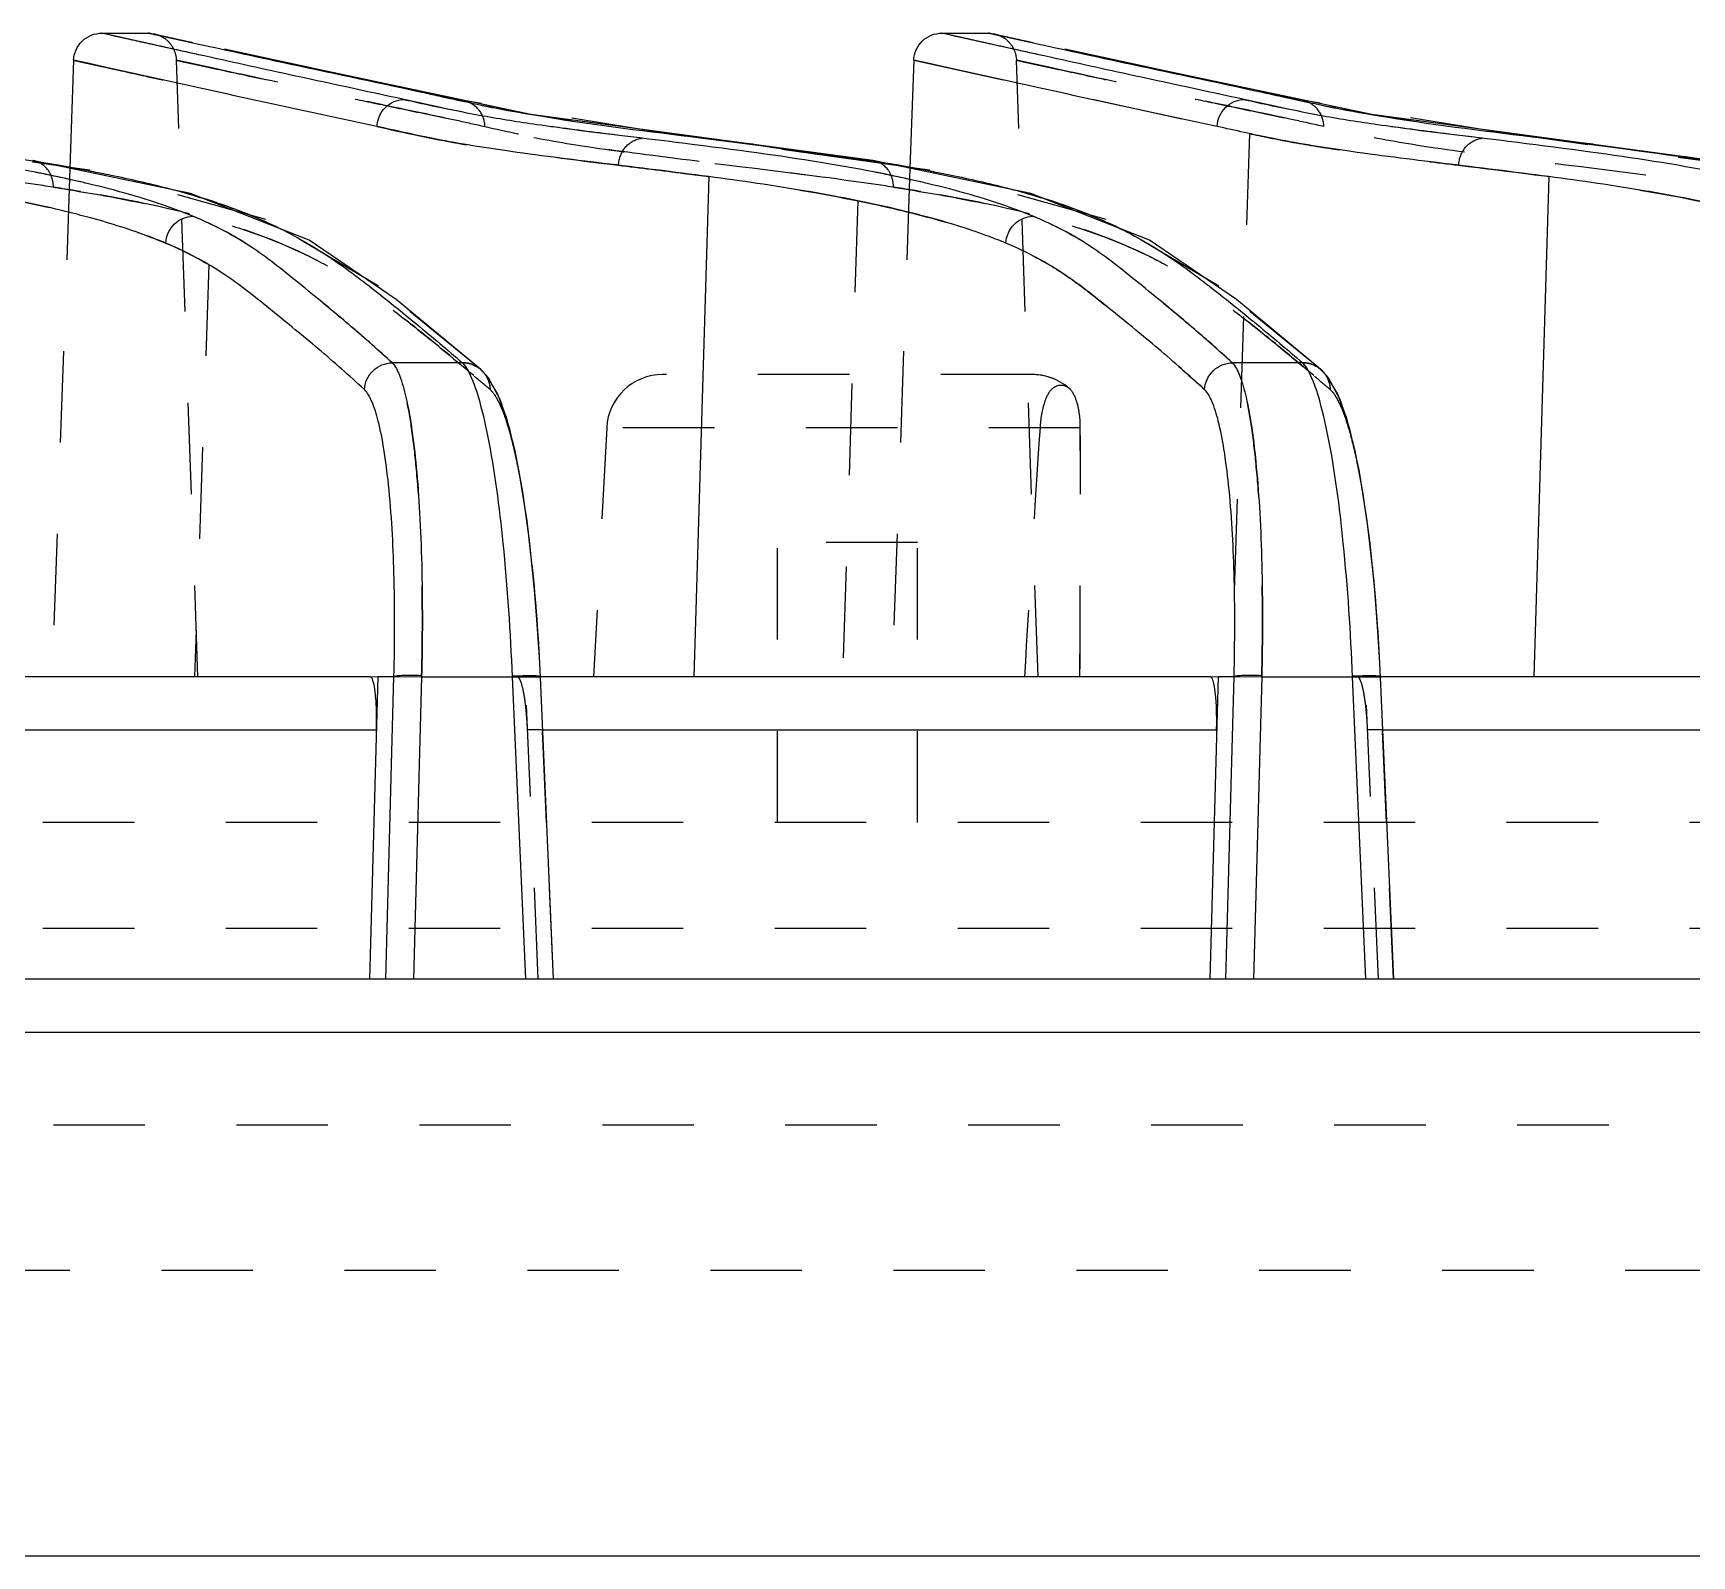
# Model space of a CAD drawing. Header units: millimetres. Extents: x 547 to 3706, y -10485 to 2068.
# Drawn here: x 1313.69 to 1343.3, y 1363.38 to 1390.58 of the extents above; entities that cross this region are included whole.
import ezdxf

# ---------------------------------------------------------------- set-up
doc = ezdxf.new("R2010")
doc.units = ezdxf.units.MM
doc.header["$LTSCALE"] = 16.335
doc.linetypes.add('HIDDEN', pattern=[0.2, 0.1, -0.1])
doc.layers.get('0').update_dxf_attribs({"linetype": 'CONTINUOUS'})
doc.layers.add('DEFAULT_2', color=8, linetype='HIDDEN')

msp = doc.modelspace()

# ---------------------------------------------------------------- linework, layer by layer
at = {"color": 7, "linetype": 'Continuous'}
for p, q in [((1314.91, 1390.583), (1315.744, 1390.583)), ((1315.156, 1390.528), (1314.91, 1390.583)), ((1315.686, 1390.41), (1315.156, 1390.528)), ((1315.969, 1390.535), (1316.537, 1390.411)), ((1329.91, 1390.583), (1330.744, 1390.583)), ((1330.156, 1390.528), (1329.91, 1390.583)), ((1330.686, 1390.41), (1330.156, 1390.528)), ((1330.97, 1390.534), (1331.541, 1390.41)), ((1315.785, 1390.388), (1315.686, 1390.41)), ((1316.673, 1390.191), (1315.785, 1390.388)), ((1330.785, 1390.388), (1330.686, 1390.41)), ((1331.673, 1390.191), (1330.785, 1390.388)), ((1314.41, 1390.1), (1314.343, 1388.169)), ((1314.661, 1390.045), (1314.41, 1390.1)), ((1314.97, 1389.977), (1314.661, 1390.045)), ((1316.729, 1389.588), (1314.97, 1389.977)), ((1329.41, 1390.1), (1329.343, 1388.169)), ((1329.661, 1390.045), (1329.41, 1390.1)), ((1329.97, 1389.977), (1329.661, 1390.045)), ((1331.729, 1389.588), (1329.97, 1389.977)), ((1322.572, 1389.133), (1319.986, 1389.677)), ((1337.587, 1389.131), (1334.986, 1389.677)), ((1321.378, 1389.378), (1321.371, 1389.38)), ((1336.355, 1389.384), (1336.348, 1389.385)), ((1328.677, 1388.307), (1322.572, 1389.133)), ((1343.703, 1388.303), (1337.587, 1389.131)), ((1314.343, 1388.184), (1313.673, 1388.278)), ((1316.499, 1387.72), (1313.677, 1388.308)), ((1328.677, 1388.308), (1328.589, 1388.311)), ((1329.343, 1388.184), (1328.672, 1388.278)), ((1328.677, 1388.308), (1328.677, 1388.308)), ((1331.499, 1387.72), (1328.677, 1388.308)), ((1325.75, 1388.02), (1325.481, 1379.084)), ((1340.75, 1388.02), (1340.481, 1379.084)), ((1318.617, 1386.883), (1316.499, 1387.72)), ((1333.617, 1386.883), (1331.499, 1387.72)), ((1320.17, 1385.823), (1318.617, 1386.883)), ((1335.17, 1385.823), (1333.617, 1386.883)), ((1321.678, 1384.577), (1320.17, 1385.823)), ((1336.678, 1384.577), (1335.17, 1385.823)), ((1321.351, 1384.695), (1320.097, 1384.695)), ((1321.67, 1384.584), (1321.678, 1384.577)), ((1336.351, 1384.695), (1335.097, 1384.695)), ((1336.67, 1384.584), (1336.678, 1384.577)), ((1322.744, 1379.088), (1322.728, 1379.434)), ((1337.744, 1379.088), (1337.728, 1379.434)), ((1319.702, 1379.084), (1307.744, 1379.084)), ((1319.844, 1379.094), (1319.695, 1373.684)), ((1319.844, 1379.094), (1320.129, 1379.094)), ((1319.984, 1373.684), (1320.129, 1379.094)), ((1320.623, 1379.083), (1320.478, 1373.684)), ((1320.623, 1379.083), (1322.245, 1379.083)), ((1322.481, 1373.684), (1322.245, 1379.083)), ((1334.702, 1379.084), (1322.744, 1379.084)), ((1322.745, 1379.077), (1322.745, 1379.077)), ((1322.98, 1373.684), (1322.745, 1379.077)), ((1334.844, 1379.094), (1334.695, 1373.684)), ((1334.844, 1379.094), (1335.129, 1379.094)), ((1334.984, 1373.684), (1335.129, 1379.094)), ((1335.623, 1379.083), (1335.478, 1373.684)), ((1335.623, 1379.083), (1337.245, 1379.083)), ((1337.481, 1373.684), (1337.245, 1379.083)), ((1349.702, 1379.084), (1337.745, 1379.084)), ((1337.745, 1379.077), (1337.745, 1379.077)), ((1337.98, 1373.684), (1337.745, 1379.077)), ((1307.786, 1378.136), (1319.817, 1378.136)), ((1322.786, 1378.136), (1334.817, 1378.136)), ((1337.786, 1378.136), (1349.817, 1378.136)), ((1418.425, 1373.684), (1242.425, 1373.684)), ((1242.45, 1372.736), (1418.4, 1372.736)), ((1135.228, 1363.384), (1617.379, 1363.384))]:
    msp.add_line(p, q, dxfattribs=at)
for points in [[(1322.143, 1383.702), (1321.984, 1384.135), (1321.788, 1384.463), (1321.669, 1384.584)], [(1337.143, 1383.702), (1336.984, 1384.135), (1336.788, 1384.463), (1336.669, 1384.584)], [(1322.728, 1379.434), (1322.653, 1380.52), (1322.552, 1381.518), (1322.43, 1382.392), (1322.292, 1383.124), (1322.143, 1383.702)], [(1337.728, 1379.434), (1337.653, 1380.52), (1337.552, 1381.518), (1337.43, 1382.392), (1337.292, 1383.124), (1337.143, 1383.702)]]:
    msp.add_lwpolyline(points, dxfattribs=at)
for centre, radius, start, end in [((1327.73, 1418.977), 30.287, 258.8835, 259.586), ((1327.869, 1419.743), 31.065, 259.5897, 260.7091), ((1342.934, 1420.093), 31.421, 259.6164, 260.7315), ((1308.679, 1356.161), 32.523, 79.3127, 81.1418), ((1322.908, 1351.308), 37.437, 81.1192, 81.2704), ((1323.679, 1356.16), 32.524, 79.3128, 81.1421)]:
    msp.add_arc(centre, radius, start, end, dxfattribs=at)
for points, knots in [([(1314.41, 1390.1), (1314.414, 1390.225), (1314.525, 1390.481), (1314.785, 1390.583), (1314.91, 1390.583)], [0, 0, 0, 0, 0.500126, 1, 1, 1, 1]), ([(1315.744, 1390.583), (1315.766, 1390.583), (1315.841, 1390.561), (1315.915, 1390.547), (1315.969, 1390.535)], [0, 0, 0, 0, 0.28563, 1, 1, 1, 1]), ([(1329.41, 1390.1), (1329.414, 1390.225), (1329.525, 1390.481), (1329.785, 1390.583), (1329.91, 1390.583)], [0, 0, 0, 0, 0.500127, 1, 1, 1, 1]), ([(1330.744, 1390.583), (1330.766, 1390.583), (1330.841, 1390.561), (1330.917, 1390.546), (1330.97, 1390.534)], [0, 0, 0, 0, 0.286029, 1, 1, 1, 1]), ([(1316.537, 1390.411), (1317.069, 1390.296), (1318.419, 1389.998), (1319.773, 1389.718), (1320.591, 1389.537)], [0, 0, 0, 0, 0.39435, 1, 1, 1, 1]), ([(1320.309, 1389.398), (1319.621, 1389.548), (1318.408, 1389.807), (1317.197, 1390.075), (1316.673, 1390.191)], [0, 0, 0, 0, 0.567555, 1, 1, 1, 1]), ([(1331.541, 1390.41), (1332.075, 1390.295), (1333.429, 1389.995), (1334.787, 1389.714), (1335.607, 1389.533)], [0, 0, 0, 0, 0.394217, 1, 1, 1, 1]), ([(1335.309, 1389.398), (1334.621, 1389.548), (1333.408, 1389.807), (1332.197, 1390.075), (1331.673, 1390.191)], [0, 0, 0, 0, 0.567555, 1, 1, 1, 1]), ([(1319.826, 1388.917), (1319.53, 1388.981), (1318.497, 1389.202), (1317.465, 1389.425), (1316.729, 1389.588)], [0, 0, 0, 0, 0.287003, 1, 1, 1, 1]), ([(1320.591, 1389.537), (1320.691, 1389.515), (1321.123, 1389.418), (1321.556, 1389.325), (1321.89, 1389.259)], [0, 0, 0, 0, 0.231806, 1, 1, 1, 1]), ([(1334.826, 1388.917), (1334.53, 1388.981), (1333.497, 1389.202), (1332.465, 1389.425), (1331.729, 1389.588)], [0, 0, 0, 0, 0.287003, 1, 1, 1, 1]), ([(1335.607, 1389.533), (1335.731, 1389.506), (1336.284, 1389.382), (1336.839, 1389.266), (1337.271, 1389.187)], [0, 0, 0, 0, 0.224691, 1, 1, 1, 1]), ([(1313.73, 1388.098), (1312.98, 1388.245), (1311.361, 1388.491), (1309.34, 1388.731), (1307.754, 1388.933), (1306.784, 1389.083), (1305.994, 1389.244), (1305.527, 1389.351), (1305.309, 1389.398)], [0, 0, 0, 0, 0.268849, 0.575809, 0.716443, 0.831374, 0.921317, 1, 1, 1, 1]), ([(1319.827, 1388.917), (1319.833, 1389.04), (1319.938, 1389.289), (1320.188, 1389.397), (1320.309, 1389.398)], [0, 0, 0, 0, 0.505805, 1, 1, 1, 1]), ([(1328.729, 1388.098), (1327.98, 1388.245), (1326.361, 1388.491), (1324.34, 1388.731), (1322.754, 1388.933), (1321.784, 1389.083), (1320.994, 1389.244), (1320.527, 1389.351), (1320.309, 1389.398)], [0, 0, 0, 0, 0.268854, 0.575814, 0.716446, 0.831375, 0.921317, 1, 1, 1, 1]), ([(1334.827, 1388.917), (1334.833, 1389.04), (1334.938, 1389.289), (1335.188, 1389.397), (1335.309, 1389.398)], [0, 0, 0, 0, 0.505805, 1, 1, 1, 1]), ([(1343.755, 1388.093), (1343.005, 1388.241), (1341.383, 1388.488), (1339.357, 1388.729), (1337.765, 1388.932), (1336.79, 1389.082), (1335.997, 1389.243), (1335.528, 1389.351), (1335.309, 1389.398)], [0, 0, 0, 0, 0.268169, 0.575167, 0.716046, 0.831239, 0.92129, 1, 1, 1, 1]), ([(1322.853, 1389.086), (1323.764, 1388.936), (1325.682, 1388.714), (1327.593, 1388.451), (1328.59, 1388.311)], [0, 0, 0, 0, 0.478545, 1, 1, 1, 1]), ([(1337.874, 1389.083), (1338.787, 1388.933), (1340.706, 1388.711), (1342.62, 1388.447), (1343.616, 1388.307)], [0, 0, 0, 0, 0.479095, 1, 1, 1, 1]), ([(1325.749, 1388.02), (1325.121, 1388.104), (1323.907, 1388.253), (1322.254, 1388.453), (1320.906, 1388.672), (1320.151, 1388.846), (1319.826, 1388.917)], [0, 0, 0, 0, 0.316917, 0.612326, 0.833562, 1, 1, 1, 1]), ([(1340.749, 1388.02), (1340.121, 1388.104), (1338.907, 1388.253), (1337.254, 1388.453), (1335.906, 1388.672), (1335.151, 1388.846), (1334.826, 1388.917)], [0, 0, 0, 0, 0.316917, 0.612326, 0.833561, 1, 1, 1, 1]), ([(1314.675, 1387.893), (1314.6, 1387.911), (1314.286, 1387.984), (1313.971, 1388.05), (1313.73, 1388.098)], [0, 0, 0, 0, 0.237703, 1, 1, 1, 1]), ([(1314.711, 1388.12), (1314.833, 1388.097), (1315.288, 1388.007), (1315.74, 1387.904), (1316.067, 1387.819)], [0, 0, 0, 0, 0.269618, 1, 1, 1, 1]), ([(1329.675, 1387.893), (1329.6, 1387.911), (1329.286, 1387.984), (1328.971, 1388.05), (1328.729, 1388.098)], [0, 0, 0, 0, 0.237701, 1, 1, 1, 1]), ([(1329.711, 1388.12), (1329.833, 1388.097), (1330.288, 1388.007), (1330.74, 1387.904), (1331.067, 1387.819)], [0, 0, 0, 0, 0.269618, 1, 1, 1, 1]), ([(1316.54, 1387.313), (1316.409, 1387.367), (1315.8, 1387.599), (1315.171, 1387.774), (1314.675, 1387.893)], [0, 0, 0, 0, 0.217484, 1, 1, 1, 1]), ([(1316.067, 1387.819), (1316.177, 1387.791), (1316.577, 1387.682), (1316.973, 1387.556), (1317.256, 1387.452)], [0, 0, 0, 0, 0.272323, 1, 1, 1, 1]), ([(1327.989, 1387.672), (1327.82, 1387.704), (1327.076, 1387.837), (1326.327, 1387.944), (1325.749, 1388.021)], [0, 0, 0, 0, 0.227666, 1, 1, 1, 1]), ([(1331.54, 1387.313), (1331.409, 1387.367), (1330.8, 1387.599), (1330.171, 1387.774), (1329.675, 1387.893)], [0, 0, 0, 0, 0.217484, 1, 1, 1, 1]), ([(1331.067, 1387.819), (1331.177, 1387.791), (1331.577, 1387.682), (1331.973, 1387.556), (1332.256, 1387.452)], [0, 0, 0, 0, 0.272323, 1, 1, 1, 1]), ([(1342.989, 1387.672), (1342.82, 1387.704), (1342.076, 1387.837), (1341.327, 1387.944), (1340.749, 1388.021)], [0, 0, 0, 0, 0.227666, 1, 1, 1, 1]), ([(1314.735, 1387.277), (1314.605, 1387.312), (1314.027, 1387.463), (1313.443, 1387.587), (1312.989, 1387.672)], [0, 0, 0, 0, 0.226596, 1, 1, 1, 1]), ([(1329.735, 1387.277), (1329.605, 1387.312), (1329.027, 1387.463), (1328.443, 1387.587), (1327.989, 1387.672)], [0, 0, 0, 0, 0.226596, 1, 1, 1, 1]), ([(1344.735, 1387.277), (1344.605, 1387.312), (1344.027, 1387.463), (1343.443, 1387.587), (1342.989, 1387.672)], [0, 0, 0, 0, 0.226596, 1, 1, 1, 1]), ([(1316.055, 1386.833), (1315.958, 1386.873), (1315.526, 1387.043), (1315.082, 1387.181), (1314.735, 1387.277)], [0, 0, 0, 0, 0.225465, 1, 1, 1, 1]), ([(1316.055, 1386.833), (1316.062, 1386.956), (1316.17, 1387.203), (1316.419, 1387.31), (1316.54, 1387.313)], [0, 0, 0, 0, 0.504014, 1, 1, 1, 1]), ([(1320.097, 1384.695), (1319.826, 1384.943), (1319.284, 1385.422), (1318.454, 1386.097), (1317.591, 1386.8), (1316.918, 1387.157), (1316.54, 1387.313)], [0, 0, 0, 0, 0.248202, 0.489414, 0.72395, 1, 1, 1, 1]), ([(1317.256, 1387.452), (1317.313, 1387.431), (1317.529, 1387.349), (1317.743, 1387.259), (1317.897, 1387.188)], [0, 0, 0, 0, 0.263344, 1, 1, 1, 1]), ([(1317.897, 1387.188), (1318.246, 1387.028), (1318.884, 1386.675), (1319.74, 1386.033), (1320.547, 1385.377), (1321.083, 1384.929), (1321.351, 1384.695)], [0, 0, 0, 0, 0.269558, 0.509562, 0.750407, 1, 1, 1, 1]), ([(1331.055, 1386.833), (1330.958, 1386.873), (1330.526, 1387.043), (1330.082, 1387.181), (1329.735, 1387.277)], [0, 0, 0, 0, 0.225465, 1, 1, 1, 1]), ([(1331.055, 1386.833), (1331.062, 1386.956), (1331.17, 1387.203), (1331.419, 1387.31), (1331.54, 1387.313)], [0, 0, 0, 0, 0.504014, 1, 1, 1, 1]), ([(1335.097, 1384.695), (1334.826, 1384.943), (1334.284, 1385.422), (1333.454, 1386.097), (1332.591, 1386.8), (1331.918, 1387.157), (1331.54, 1387.313)], [0, 0, 0, 0, 0.248202, 0.489414, 0.72395, 1, 1, 1, 1]), ([(1332.256, 1387.452), (1332.313, 1387.431), (1332.529, 1387.349), (1332.743, 1387.259), (1332.897, 1387.188)], [0, 0, 0, 0, 0.263344, 1, 1, 1, 1]), ([(1332.897, 1387.188), (1333.246, 1387.028), (1333.884, 1386.675), (1334.74, 1386.033), (1335.547, 1385.377), (1336.083, 1384.929), (1336.351, 1384.695)], [0, 0, 0, 0, 0.269558, 0.509562, 0.750407, 1, 1, 1, 1]), ([(1319.602, 1384.217), (1319.332, 1384.465), (1318.79, 1384.944), (1317.96, 1385.617), (1317.099, 1386.318), (1316.43, 1386.677), (1316.055, 1386.833)], [0, 0, 0, 0, 0.24859, 0.490225, 0.724923, 1, 1, 1, 1]), ([(1334.602, 1384.217), (1334.332, 1384.465), (1333.79, 1384.944), (1332.96, 1385.617), (1332.099, 1386.318), (1331.43, 1386.677), (1331.055, 1386.833)], [0, 0, 0, 0, 0.24859, 0.490225, 0.724923, 1, 1, 1, 1]), ([(1319.602, 1384.217), (1319.609, 1384.34), (1319.721, 1384.589), (1319.974, 1384.693), (1320.097, 1384.695)], [0, 0, 0, 0, 0.500358, 1, 1, 1, 1]), ([(1320.097, 1384.695), (1320.157, 1384.634), (1320.254, 1384.425), (1320.362, 1384.034), (1320.457, 1383.484), (1320.536, 1382.794), (1320.594, 1381.982), (1320.642, 1380.732), (1320.64, 1379.754), (1320.623, 1379.083)], [0, 0, 0, 0, 0.045467, 0.117394, 0.215709, 0.339179, 0.484153, 0.645348, 1, 1, 1, 1]), ([(1321.471, 1384.523), (1321.461, 1384.541), (1321.427, 1384.602), (1321.387, 1384.661), (1321.351, 1384.695)], [0, 0, 0, 0, 0.294118, 1, 1, 1, 1]), ([(1321.351, 1384.695), (1321.378, 1384.695), (1321.491, 1384.686), (1321.603, 1384.639), (1321.67, 1384.584)], [0, 0, 0, 0, 0.239041, 1, 1, 1, 1]), ([(1321.805, 1383.395), (1321.76, 1383.622), (1321.671, 1384.005), (1321.545, 1384.38), (1321.471, 1384.523)], [0, 0, 0, 0, 0.589777, 1, 1, 1, 1]), ([(1334.602, 1384.217), (1334.609, 1384.34), (1334.721, 1384.589), (1334.974, 1384.693), (1335.097, 1384.695)], [0, 0, 0, 0, 0.500358, 1, 1, 1, 1]), ([(1335.097, 1384.695), (1335.157, 1384.634), (1335.254, 1384.425), (1335.362, 1384.034), (1335.457, 1383.484), (1335.536, 1382.794), (1335.594, 1381.982), (1335.642, 1380.732), (1335.64, 1379.754), (1335.623, 1379.083)], [0, 0, 0, 0, 0.045467, 0.117394, 0.215709, 0.339179, 0.484153, 0.645348, 1, 1, 1, 1]), ([(1336.351, 1384.695), (1336.378, 1384.695), (1336.491, 1384.686), (1336.603, 1384.639), (1336.67, 1384.584)], [0, 0, 0, 0, 0.239041, 1, 1, 1, 1]), ([(1336.466, 1384.531), (1336.457, 1384.549), (1336.424, 1384.607), (1336.385, 1384.663), (1336.351, 1384.695)], [0, 0, 0, 0, 0.292687, 1, 1, 1, 1]), ([(1336.805, 1383.395), (1336.759, 1383.625), (1336.67, 1384.01), (1336.542, 1384.388), (1336.466, 1384.531)], [0, 0, 0, 0, 0.591447, 1, 1, 1, 1]), ([(1320.129, 1379.094), (1320.145, 1379.708), (1320.148, 1380.851), (1320.075, 1382.207), (1319.962, 1383.112), (1319.867, 1383.613), (1319.758, 1383.972), (1319.66, 1384.16), (1319.602, 1384.217)], [0, 0, 0, 0, 0.354503, 0.659741, 0.782637, 0.881127, 0.953254, 1, 1, 1, 1]), ([(1335.129, 1379.094), (1335.145, 1379.708), (1335.148, 1380.851), (1335.075, 1382.207), (1334.962, 1383.112), (1334.867, 1383.613), (1334.758, 1383.972), (1334.66, 1384.16), (1334.602, 1384.217)], [0, 0, 0, 0, 0.354503, 0.659741, 0.782637, 0.881127, 0.953254, 1, 1, 1, 1]), ([(1322.245, 1379.083), (1322.213, 1379.881), (1322.116, 1381.324), (1321.933, 1382.76), (1321.805, 1383.395)], [0, 0, 0, 0, 0.552233, 1, 1, 1, 1]), ([(1337.245, 1379.083), (1337.213, 1379.881), (1337.116, 1381.324), (1336.933, 1382.76), (1336.805, 1383.395)], [0, 0, 0, 0, 0.552233, 1, 1, 1, 1]), ([(1319.817, 1378.136), (1319.82, 1378.259), (1319.82, 1378.484), (1319.803, 1378.777), (1319.772, 1378.968), (1319.739, 1379.06), (1319.713, 1379.084), (1319.702, 1379.084)], [0, 0, 0, 0, 0.37769, 0.694682, 0.906647, 0.966633, 1, 1, 1, 1]), ([(1320.624, 1379.106), (1320.568, 1379.108), (1320.459, 1379.109), (1320.312, 1379.109), (1320.204, 1379.103), (1320.147, 1379.1), (1320.129, 1379.094)], [0, 0, 0, 0, 0.340385, 0.65881, 0.889712, 1, 1, 1, 1]), ([(1322.744, 1379.088), (1322.744, 1379.091), (1322.726, 1379.094), (1322.701, 1379.098), (1322.651, 1379.101), (1322.558, 1379.103), (1322.42, 1379.101), (1322.304, 1379.097), (1322.245, 1379.095)], [0, 0, 0, 0, 0.021445, 0.079467, 0.175833, 0.30753, 0.643365, 1, 1, 1, 1]), ([(1334.817, 1378.136), (1334.82, 1378.259), (1334.82, 1378.484), (1334.803, 1378.777), (1334.772, 1378.968), (1334.739, 1379.06), (1334.713, 1379.084), (1334.702, 1379.084)], [0, 0, 0, 0, 0.37769, 0.694682, 0.906647, 0.966633, 1, 1, 1, 1]), ([(1335.624, 1379.106), (1335.568, 1379.108), (1335.459, 1379.109), (1335.312, 1379.109), (1335.204, 1379.103), (1335.147, 1379.1), (1335.129, 1379.094)], [0, 0, 0, 0, 0.340385, 0.65881, 0.889712, 1, 1, 1, 1]), ([(1337.744, 1379.088), (1337.744, 1379.091), (1337.726, 1379.094), (1337.701, 1379.098), (1337.651, 1379.101), (1337.558, 1379.103), (1337.42, 1379.101), (1337.304, 1379.097), (1337.245, 1379.095)], [0, 0, 0, 0, 0.021445, 0.079467, 0.175833, 0.30753, 0.643365, 1, 1, 1, 1])]:
    msp.add_open_spline(points, degree=3, knots=knots, dxfattribs=at)
at = {"layer": 'DEFAULT_2', "color": 8, "linetype": 'HIDDEN'}
for p, q in [((1315.744, 1390.583), (1315.845, 1390.572)), ((1318.699, 1389.952), (1315.845, 1390.572)), ((1330.744, 1390.583), (1330.845, 1390.572)), ((1333.704, 1389.951), (1330.845, 1390.572)), ((1316.629, 1379.084), (1316.244, 1390.1)), ((1316.907, 1389.955), (1316.244, 1390.1)), ((1319.986, 1389.677), (1318.185, 1390.064)), ((1329.41, 1390.1), (1335.4, 1388.79)), ((1331.629, 1379.084), (1331.244, 1390.1)), ((1331.874, 1389.963), (1331.244, 1390.1)), ((1334.986, 1389.677), (1333.175, 1390.066)), ((1321.371, 1389.38), (1321.268, 1389.39)), ((1324.919, 1388.805), (1321.371, 1389.38)), ((1336.348, 1389.385), (1336.245, 1389.396)), ((1339.892, 1388.809), (1336.348, 1389.385)), ((1328.672, 1388.278), (1324.919, 1388.805)), ((1335.406, 1388.79), (1335.081, 1379.084)), ((1344.679, 1388.137), (1339.892, 1388.809)), ((1314.343, 1388.169), (1314.025, 1379.084)), ((1314.697, 1388.134), (1314.343, 1388.184)), ((1317.844, 1387.256), (1314.697, 1388.134)), ((1329.343, 1388.169), (1329.025, 1379.084)), ((1329.697, 1388.134), (1329.343, 1388.184)), ((1332.844, 1387.256), (1329.697, 1388.134)), ((1328.412, 1387.588), (1328.14, 1379.084)), ((1319.856, 1386.065), (1317.844, 1387.256)), ((1334.856, 1386.065), (1332.844, 1387.256)), ((1316.824, 1386.45), (1316.571, 1379.084)), ((1321.678, 1384.577), (1319.856, 1386.065)), ((1336.678, 1384.577), (1334.856, 1386.065)), ((1321.667, 1384.586), (1321.678, 1384.577)), ((1321.816, 1384.427), (1321.667, 1384.586)), ((1336.816, 1384.427), (1336.667, 1384.586)), ((1336.667, 1384.586), (1336.678, 1384.577)), ((1331.528, 1384.484), (1324.926, 1384.484)), ((1323.928, 1383.536), (1323.694, 1379.084)), ((1332.384, 1383.536), (1323.928, 1383.536)), ((1326.977, 1376.484), (1326.977, 1381.484)), ((1329.477, 1381.484), (1326.977, 1381.484)), ((1329.477, 1376.484), (1329.477, 1381.484)), ((1322.728, 1379.434), (1322.72, 1379.578)), ((1337.728, 1379.434), (1337.72, 1379.578)), ((1319.702, 1379.084), (1319.844, 1379.094)), ((1319.844, 1379.094), (1320.129, 1379.094)), ((1320.129, 1379.094), (1320.623, 1379.083)), ((1322.245, 1379.083), (1322.332, 1379.084)), ((1322.245, 1379.083), (1322.744, 1379.084)), ((1322.707, 1373.684), (1322.474, 1379.083)), ((1322.739, 1379.083), (1322.474, 1379.083)), ((1322.853, 1376.484), (1322.739, 1379.083)), ((1322.74, 1379.072), (1322.745, 1379.077)), ((1322.74, 1379.072), (1322.745, 1379.077)), ((1334.702, 1379.084), (1334.844, 1379.094)), ((1334.844, 1379.094), (1335.129, 1379.094)), ((1335.129, 1379.094), (1335.623, 1379.083)), ((1337.245, 1379.083), (1337.332, 1379.084)), ((1337.245, 1379.083), (1337.745, 1379.084)), ((1337.707, 1373.684), (1337.474, 1379.083)), ((1337.739, 1379.083), (1337.474, 1379.083)), ((1337.853, 1376.484), (1337.739, 1379.083)), ((1337.74, 1379.072), (1337.745, 1379.077)), ((1337.74, 1379.072), (1337.745, 1379.077)), ((1322.786, 1378.136), (1322.514, 1378.136)), ((1337.786, 1378.136), (1337.514, 1378.136)), ((1446.174, 1376.484), (1154.54, 1376.484)), ((1322.975, 1373.684), (1322.853, 1376.484)), ((1337.975, 1373.684), (1337.853, 1376.484)), ((1446.174, 1374.589), (1220.173, 1374.589)), ((1137.631, 1371.084), (1548.823, 1371.084)), ((1142.827, 1368.484), (1543.627, 1368.484))]:
    msp.add_line(p, q, dxfattribs=at)
for points in [[(1322.72, 1379.578), (1322.629, 1380.787), (1322.507, 1381.869), (1322.361, 1382.782), (1322.199, 1383.507), (1322.025, 1384.04), (1321.816, 1384.427)], [(1337.72, 1379.578), (1337.629, 1380.787), (1337.507, 1381.869), (1337.361, 1382.782), (1337.199, 1383.507), (1337.025, 1384.04), (1336.816, 1384.427)]]:
    msp.add_lwpolyline(points, dxfattribs=at)
for centre, radius, start, end in [((1309.783, 1336.535), 53.725, 77.1243, 77.677), ((1325.202, 1338.476), 51.739, 77.124, 77.7095), ((1308.058, 1348.866), 39.423, 80.5494, 81.5961), ((1323.058, 1348.865), 39.425, 80.5495, 81.5964), ((1321.361, 1384.209), 0.486, 50.9434, 91.174), ((1336.361, 1384.209), 0.486, 50.9434, 91.174), ((1250.702, 1301.039), 109.452, 49.45931, 49.65212), ((1324.926, 1383.484), 1, 90, 177), ((1331.528, 1383.484), 1, 46.5, 90), ((1265.702, 1301.039), 109.452, 49.45931, 49.65212), ((1829.225, 1350.182), 498.677, 176.16483, 176.67738), ((1806.703, 1351.59), 476.111, 176.15268, 176.68953), ((834.565, 1382.073), 497.821, 359.65602, 0.16846), ((860.913, 1382.032), 471.473, 359.6417, 0.18278)]:
    msp.add_arc(centre, radius, start, end, dxfattribs=at)
for points, knots in [([(1316.673, 1390.191), (1316.5, 1390.229), (1316.2, 1390.296), (1315.799, 1390.385), (1315.482, 1390.455), (1315.254, 1390.507), (1315.05, 1390.55), (1315.001, 1390.566), (1314.898, 1390.583), (1314.91, 1390.583)], [0, 0, 0, 0, 0.294165, 0.509214, 0.686638, 0.823569, 0.92137, 0.980737, 1, 1, 1, 1]), ([(1316.536, 1390.411), (1316.455, 1390.428), (1316.308, 1390.46), (1316.11, 1390.504), (1315.957, 1390.536), (1315.848, 1390.562), (1315.782, 1390.573), (1315.753, 1390.583), (1315.746, 1390.583)], [0, 0, 0, 0, 0.308301, 0.556967, 0.750599, 0.889068, 0.972245, 1, 1, 1, 1]), ([(1315.847, 1390.571), (1315.911, 1390.557), (1316.036, 1390.505), (1316.131, 1390.406), (1316.166, 1390.35)], [0, 0, 0, 0, 0.496405, 1, 1, 1, 1]), ([(1331.673, 1390.191), (1331.5, 1390.229), (1331.2, 1390.296), (1330.799, 1390.385), (1330.482, 1390.455), (1330.254, 1390.507), (1330.05, 1390.55), (1330.001, 1390.566), (1329.898, 1390.583), (1329.91, 1390.583)], [0, 0, 0, 0, 0.294167, 0.509215, 0.686639, 0.823569, 0.92137, 0.980737, 1, 1, 1, 1]), ([(1331.541, 1390.41), (1331.537, 1390.411), (1331.453, 1390.429), (1331.305, 1390.461), (1331.109, 1390.504), (1330.956, 1390.536), (1330.848, 1390.562), (1330.782, 1390.573), (1330.753, 1390.583), (1330.746, 1390.583)], [0, 0, 0, 0, 0.014268, 0.315012, 0.561271, 0.753025, 0.890149, 0.972516, 1, 1, 1, 1]), ([(1330.847, 1390.571), (1330.911, 1390.557), (1331.036, 1390.505), (1331.131, 1390.406), (1331.166, 1390.35)], [0, 0, 0, 0, 0.4964, 1, 1, 1, 1]), ([(1316.166, 1390.35), (1316.178, 1390.331), (1316.219, 1390.253), (1316.242, 1390.165), (1316.244, 1390.1)], [0, 0, 0, 0, 0.261141, 1, 1, 1, 1]), ([(1331.166, 1390.35), (1331.178, 1390.331), (1331.219, 1390.253), (1331.242, 1390.165), (1331.244, 1390.1)], [0, 0, 0, 0, 0.261146, 1, 1, 1, 1]), ([(1301.244, 1390.1), (1301.244, 1390.101), (1301.25, 1390.098), (1301.256, 1390.099), (1301.271, 1390.094), (1301.299, 1390.089), (1301.35, 1390.077), (1301.426, 1390.061), (1301.525, 1390.039), (1301.645, 1390.013), (1301.787, 1389.982), (1302.019, 1389.931), (1302.363, 1389.856), (1302.839, 1389.753), (1303.4, 1389.631), (1304.047, 1389.49), (1304.786, 1389.331), (1305.61, 1389.16), (1306.503, 1388.969), (1307.53, 1388.727), (1308.83, 1388.51), (1311.04, 1388.232), (1312.829, 1388.019), (1314.049, 1387.831)], [0, 0, 0, 0, 0.000215, 0.00086, 0.001936, 0.003441, 0.007742, 0.013762, 0.021499, 0.030954, 0.042125, 0.055003, 0.085821, 0.123289, 0.167304, 0.21802, 0.275957, 0.34164, 0.411913, 0.486503, 0.584798, 0.715451, 1, 1, 1, 1]), ([(1314.41, 1390.1), (1314.41, 1390.103), (1314.421, 1390.096), (1314.43, 1390.097), (1314.455, 1390.09), (1314.494, 1390.082), (1314.555, 1390.068), (1314.633, 1390.051), (1314.729, 1390.03), (1314.841, 1390.005), (1315.026, 1389.964), (1315.299, 1389.903), (1315.679, 1389.819), (1316.127, 1389.72), (1316.485, 1389.642), (1316.693, 1389.596), (1316.73, 1389.588)], [0, 0, 0, 0, 0.00376, 0.008456, 0.015028, 0.033791, 0.060033, 0.093739, 0.134894, 0.183482, 0.23949, 0.373703, 0.537411, 0.730495, 0.952848, 1, 1, 1, 1]), ([(1316.244, 1390.1), (1316.242, 1390.104), (1316.259, 1390.095), (1316.269, 1390.096), (1316.301, 1390.087), (1316.349, 1390.078), (1316.426, 1390.06), (1316.524, 1390.039), (1316.645, 1390.013), (1316.787, 1389.982), (1317.019, 1389.931), (1317.363, 1389.856), (1317.839, 1389.753), (1318.4, 1389.631), (1319.047, 1389.49), (1319.786, 1389.331), (1320.61, 1389.16), (1321.503, 1388.969), (1322.53, 1388.727), (1323.83, 1388.51), (1326.04, 1388.232), (1327.829, 1388.019), (1329.049, 1387.831)], [0, 0, 0, 0, 0.00086, 0.001936, 0.003441, 0.007742, 0.013762, 0.021499, 0.030954, 0.042125, 0.055003, 0.085821, 0.123289, 0.167304, 0.21802, 0.275957, 0.34164, 0.411913, 0.486503, 0.584798, 0.715451, 1, 1, 1, 1]), ([(1321.249, 1389.022), (1320.763, 1389.128), (1319.87, 1389.312), (1318.423, 1389.626), (1317.463, 1389.834), (1316.907, 1389.955)], [0, 0, 0, 0, 0.33619, 0.615624, 1, 1, 1, 1]), ([(1331.244, 1390.1), (1331.244, 1390.101), (1331.25, 1390.098), (1331.256, 1390.099), (1331.271, 1390.094), (1331.299, 1390.089), (1331.35, 1390.077), (1331.427, 1390.06), (1331.526, 1390.039), (1331.646, 1390.012), (1331.789, 1389.981), (1332.022, 1389.931), (1332.367, 1389.856), (1332.845, 1389.752), (1333.407, 1389.629), (1334.056, 1389.488), (1334.798, 1389.329), (1335.624, 1389.157), (1336.52, 1388.965), (1337.552, 1388.723), (1338.857, 1388.506), (1341.07, 1388.229), (1342.858, 1388.015), (1344.076, 1387.827)], [0, 0, 0, 0, 0.000216, 0.000862, 0.001939, 0.003448, 0.007755, 0.013785, 0.021534, 0.031002, 0.042188, 0.055083, 0.08594, 0.123454, 0.167526, 0.218307, 0.276317, 0.342049, 0.412299, 0.487088, 0.58584, 0.716549, 1, 1, 1, 1]), ([(1336.216, 1389.029), (1335.727, 1389.136), (1334.831, 1389.32), (1333.384, 1389.634), (1332.426, 1389.842), (1331.874, 1389.963)], [0, 0, 0, 0, 0.338206, 0.617907, 1, 1, 1, 1]), ([(1317.896, 1387.186), (1317.569, 1387.337), (1316.517, 1387.739), (1314.411, 1388.212), (1311.57, 1388.607), (1309.057, 1388.898), (1307.275, 1389.168), (1306.562, 1389.314), (1306.268, 1389.39)], [0, 0, 0, 0, 0.091144, 0.283471, 0.544289, 0.816314, 0.923109, 1, 1, 1, 1]), ([(1324.559, 1388.705), (1324.025, 1388.768), (1323.064, 1388.887), (1321.775, 1389.087), (1320.893, 1389.263), (1320.436, 1389.364), (1320.307, 1389.393)], [0, 0, 0, 0, 0.374077, 0.674133, 0.90843, 1, 1, 1, 1]), ([(1332.896, 1387.186), (1332.569, 1387.337), (1331.517, 1387.739), (1329.411, 1388.212), (1326.57, 1388.607), (1324.057, 1388.898), (1322.275, 1389.168), (1321.562, 1389.314), (1321.268, 1389.39)], [0, 0, 0, 0, 0.091144, 0.283471, 0.544289, 0.816314, 0.923109, 1, 1, 1, 1]), ([(1321.754, 1388.909), (1321.752, 1389.015), (1321.679, 1389.233), (1321.481, 1389.354), (1321.378, 1389.378)], [0, 0, 0, 0, 0.498306, 1, 1, 1, 1]), ([(1339.559, 1388.705), (1339.025, 1388.768), (1338.064, 1388.887), (1336.775, 1389.087), (1335.893, 1389.263), (1335.436, 1389.364), (1335.308, 1389.393)], [0, 0, 0, 0, 0.374078, 0.674134, 0.908432, 1, 1, 1, 1]), ([(1347.897, 1387.186), (1347.565, 1387.338), (1346.505, 1387.742), (1344.387, 1388.216), (1341.54, 1388.611), (1339.025, 1388.902), (1337.247, 1389.173), (1336.537, 1389.319), (1336.245, 1389.396)], [0, 0, 0, 0, 0.092152, 0.28498, 0.546116, 0.81751, 0.923655, 1, 1, 1, 1]), ([(1336.732, 1388.914), (1336.73, 1389.02), (1336.657, 1389.238), (1336.459, 1389.359), (1336.355, 1389.384)], [0, 0, 0, 0, 0.498303, 1, 1, 1, 1]), ([(1313.82, 1387.866), (1313.122, 1387.97), (1311.723, 1388.152), (1309.755, 1388.391), (1308.094, 1388.617), (1307.143, 1388.82), (1306.754, 1388.909)], [0, 0, 0, 0, 0.296377, 0.59206, 0.832562, 1, 1, 1, 1]), ([(1319.826, 1388.915), (1320.278, 1388.814), (1321.166, 1388.619), (1322.608, 1388.411), (1323.594, 1388.291), (1324.138, 1388.224)], [0, 0, 0, 0, 0.318222, 0.623632, 1, 1, 1, 1]), ([(1328.82, 1387.866), (1328.121, 1387.97), (1326.723, 1388.152), (1324.755, 1388.391), (1323.094, 1388.617), (1322.143, 1388.82), (1321.754, 1388.909)], [0, 0, 0, 0, 0.29638, 0.592062, 0.832562, 1, 1, 1, 1]), ([(1324.139, 1388.224), (1324.147, 1388.343), (1324.229, 1388.574), (1324.452, 1388.698), (1324.56, 1388.705)], [0, 0, 0, 0, 0.524022, 1, 1, 1, 1]), ([(1335.4, 1388.79), (1335.626, 1388.741), (1336.133, 1388.636), (1336.992, 1388.497), (1338.013, 1388.363), (1338.75, 1388.272), (1339.138, 1388.224)], [0, 0, 0, 0, 0.183086, 0.410615, 0.690026, 1, 1, 1, 1]), ([(1339.139, 1388.225), (1339.147, 1388.343), (1339.229, 1388.575), (1339.452, 1388.698), (1339.56, 1388.705)], [0, 0, 0, 0, 0.52404, 1, 1, 1, 1]), ([(1309.138, 1388.225), (1310.047, 1388.113), (1311.695, 1387.912), (1313.631, 1387.564), (1314.902, 1387.237), (1315.839, 1386.939), (1316.464, 1386.662), (1316.821, 1386.45)], [0, 0, 0, 0, 0.346322, 0.628257, 0.74323, 0.842777, 1, 1, 1, 1]), ([(1314.049, 1387.831), (1314.049, 1387.886), (1314.03, 1387.999), (1313.936, 1388.198), (1313.78, 1388.292), (1313.677, 1388.308)], [0, 0, 0, 0, 0.255097, 0.51845, 1, 1, 1, 1]), ([(1320.097, 1384.695), (1319.858, 1384.914), (1319.377, 1385.339), (1318.763, 1385.842), (1318.284, 1386.235), (1317.927, 1386.523), (1317.538, 1386.801), (1316.893, 1387.182), (1315.816, 1387.608), (1314.671, 1387.906), (1313.926, 1388.059), (1313.729, 1388.097)], [0, 0, 0, 0, 0.132211, 0.26147, 0.323657, 0.384976, 0.44856, 0.518171, 0.689871, 0.918418, 1, 1, 1, 1]), ([(1324.138, 1388.224), (1324.529, 1388.176), (1325.96, 1388), (1327.389, 1387.798), (1328.415, 1387.588)], [0, 0, 0, 0, 0.273748, 1, 1, 1, 1]), ([(1329.049, 1387.831), (1329.049, 1387.886), (1329.03, 1387.999), (1328.936, 1388.198), (1328.78, 1388.292), (1328.677, 1388.308)], [0, 0, 0, 0, 0.255097, 0.51845, 1, 1, 1, 1]), ([(1335.097, 1384.695), (1334.858, 1384.914), (1334.377, 1385.339), (1333.763, 1385.842), (1333.284, 1386.235), (1332.927, 1386.523), (1332.538, 1386.801), (1331.893, 1387.182), (1330.816, 1387.608), (1329.671, 1387.906), (1328.926, 1388.059), (1328.729, 1388.097)], [0, 0, 0, 0, 0.132208, 0.261464, 0.323649, 0.384967, 0.448549, 0.518159, 0.689854, 0.918396, 1, 1, 1, 1]), ([(1339.138, 1388.225), (1340.047, 1388.113), (1341.695, 1387.912), (1343.631, 1387.564), (1344.902, 1387.237), (1345.839, 1386.939), (1346.464, 1386.662), (1346.821, 1386.45)], [0, 0, 0, 0, 0.346322, 0.628257, 0.74323, 0.842777, 1, 1, 1, 1]), ([(1314.049, 1387.831), (1314.663, 1387.737), (1315.758, 1387.543), (1317.208, 1387.174), (1318.323, 1386.761), (1319.186, 1386.299), (1319.897, 1385.806), (1320.778, 1385.122), (1321.417, 1384.583), (1321.845, 1384.217)], [0, 0, 0, 0, 0.212462, 0.380097, 0.511464, 0.618367, 0.713936, 0.807318, 1, 1, 1, 1]), ([(1329.049, 1387.831), (1329.663, 1387.737), (1330.758, 1387.543), (1332.208, 1387.174), (1333.323, 1386.761), (1334.186, 1386.299), (1334.897, 1385.806), (1335.778, 1385.122), (1336.417, 1384.583), (1336.845, 1384.217)], [0, 0, 0, 0, 0.212462, 0.380097, 0.511464, 0.618367, 0.713936, 0.807318, 1, 1, 1, 1]), ([(1316.479, 1387.355), (1316.336, 1387.392), (1315.691, 1387.547), (1315.039, 1387.67), (1314.531, 1387.754)], [0, 0, 0, 0, 0.22334, 1, 1, 1, 1]), ([(1328.415, 1387.588), (1328.879, 1387.493), (1329.716, 1387.298), (1330.825, 1386.947), (1331.682, 1386.554), (1332.345, 1386.118), (1332.911, 1385.657), (1333.475, 1385.2), (1334.043, 1384.721), (1334.417, 1384.387), (1334.603, 1384.217)], [0, 0, 0, 0, 0.198294, 0.35882, 0.485604, 0.591064, 0.689473, 0.790614, 0.894559, 1, 1, 1, 1]), ([(1331.479, 1387.355), (1331.336, 1387.392), (1330.691, 1387.547), (1330.039, 1387.67), (1329.531, 1387.754)], [0, 0, 0, 0, 0.22334, 1, 1, 1, 1]), ([(1321.553, 1384.465), (1321.223, 1384.745), (1320.728, 1385.158), (1320.052, 1385.685), (1319.529, 1386.067), (1318.948, 1386.431), (1317.953, 1386.931), (1317.099, 1387.198), (1316.479, 1387.355)], [0, 0, 0, 0, 0.22001, 0.327407, 0.435246, 0.548778, 0.67505, 1, 1, 1, 1]), ([(1336.553, 1384.465), (1336.223, 1384.745), (1335.728, 1385.158), (1335.052, 1385.685), (1334.529, 1386.067), (1333.948, 1386.431), (1332.953, 1386.931), (1332.099, 1387.198), (1331.479, 1387.355)], [0, 0, 0, 0, 0.22001, 0.327407, 0.435246, 0.548778, 0.67505, 1, 1, 1, 1]), ([(1320.623, 1379.083), (1320.64, 1379.755), (1320.642, 1380.733), (1320.594, 1381.984), (1320.536, 1382.796), (1320.457, 1383.484), (1320.362, 1384.034), (1320.254, 1384.425), (1320.158, 1384.634), (1320.097, 1384.695)], [0, 0, 0, 0, 0.354947, 0.516308, 0.661099, 0.784252, 0.882485, 0.954446, 1, 1, 1, 1]), ([(1321.678, 1384.577), (1321.704, 1384.555), (1321.795, 1384.454), (1321.843, 1384.316), (1321.845, 1384.217)], [0, 0, 0, 0, 0.258988, 1, 1, 1, 1]), ([(1321.678, 1384.577), (1321.731, 1384.531), (1321.814, 1384.418), (1321.844, 1384.282), (1321.845, 1384.217)], [0, 0, 0, 0, 0.517696, 1, 1, 1, 1]), ([(1335.623, 1379.083), (1335.64, 1379.755), (1335.642, 1380.733), (1335.594, 1381.984), (1335.536, 1382.796), (1335.457, 1383.484), (1335.362, 1384.034), (1335.254, 1384.425), (1335.158, 1384.634), (1335.097, 1384.695)], [0, 0, 0, 0, 0.354947, 0.516308, 0.661099, 0.784252, 0.882485, 0.954446, 1, 1, 1, 1]), ([(1336.678, 1384.577), (1336.704, 1384.555), (1336.795, 1384.454), (1336.843, 1384.316), (1336.845, 1384.217)], [0, 0, 0, 0, 0.258988, 1, 1, 1, 1]), ([(1336.678, 1384.577), (1336.731, 1384.531), (1336.814, 1384.418), (1336.844, 1384.282), (1336.845, 1384.217)], [0, 0, 0, 0, 0.517696, 1, 1, 1, 1]), ([(1321.845, 1384.217), (1321.907, 1384.16), (1322.019, 1383.973), (1322.155, 1383.613), (1322.287, 1383.111), (1322.464, 1382.206), (1322.633, 1380.849), (1322.711, 1379.7), (1322.739, 1379.083)], [0, 0, 0, 0, 0.048007, 0.121192, 0.220333, 0.343363, 0.647507, 1, 1, 1, 1]), ([(1321.845, 1384.217), (1321.893, 1384.175), (1321.982, 1384.041), (1322.045, 1383.898), (1322.078, 1383.811)], [0, 0, 0, 0, 0.407901, 1, 1, 1, 1]), ([(1331.861, 1384.209), (1331.808, 1384.15), (1331.707, 1383.929), (1331.675, 1383.693), (1331.665, 1383.536)], [0, 0, 0, 0, 0.33678, 1, 1, 1, 1]), ([(1331.861, 1384.209), (1331.902, 1384.255), (1332.015, 1384.328), (1332.14, 1384.277), (1332.184, 1384.24)], [0, 0, 0, 0, 0.51564, 1, 1, 1, 1]), ([(1332.384, 1383.536), (1332.383, 1383.692), (1332.361, 1383.928), (1332.265, 1384.15), (1332.214, 1384.209)], [0, 0, 0, 0, 0.664633, 1, 1, 1, 1]), ([(1336.845, 1384.217), (1336.907, 1384.16), (1337.019, 1383.973), (1337.155, 1383.613), (1337.287, 1383.111), (1337.464, 1382.206), (1337.633, 1380.849), (1337.711, 1379.7), (1337.739, 1379.083)], [0, 0, 0, 0, 0.048007, 0.121192, 0.220333, 0.343363, 0.647507, 1, 1, 1, 1]), ([(1336.845, 1384.217), (1336.893, 1384.175), (1336.982, 1384.041), (1337.045, 1383.898), (1337.078, 1383.811)], [0, 0, 0, 0, 0.407901, 1, 1, 1, 1]), ([(1322.744, 1379.088), (1322.744, 1379.091), (1322.727, 1379.094), (1322.703, 1379.098), (1322.653, 1379.101), (1322.56, 1379.103), (1322.421, 1379.101), (1322.305, 1379.097), (1322.245, 1379.095)], [0, 0, 0, 0, 0.020475, 0.077585, 0.173424, 0.305006, 0.641804, 1, 1, 1, 1]), ([(1322.515, 1378.136), (1322.509, 1378.259), (1322.493, 1378.485), (1322.455, 1378.778), (1322.41, 1378.969), (1322.37, 1379.06), (1322.343, 1379.084), (1322.332, 1379.084)], [0, 0, 0, 0, 0.375321, 0.691111, 0.904217, 0.965574, 1, 1, 1, 1]), ([(1337.744, 1379.088), (1337.744, 1379.091), (1337.727, 1379.094), (1337.703, 1379.098), (1337.653, 1379.101), (1337.56, 1379.103), (1337.421, 1379.101), (1337.305, 1379.097), (1337.245, 1379.095)], [0, 0, 0, 0, 0.020475, 0.077585, 0.173424, 0.305006, 0.641804, 1, 1, 1, 1]), ([(1337.515, 1378.136), (1337.509, 1378.259), (1337.493, 1378.485), (1337.455, 1378.778), (1337.41, 1378.969), (1337.37, 1379.06), (1337.343, 1379.084), (1337.332, 1379.084)], [0, 0, 0, 0, 0.375321, 0.691111, 0.904217, 0.965574, 1, 1, 1, 1])]:
    msp.add_open_spline(points, degree=3, knots=knots, dxfattribs=at)
for points in [[(1321.272, 1389.39), (1321.045, 1389.442), (1320.819, 1389.492), (1320.592, 1389.541)], [(1336.25, 1389.396), (1336.036, 1389.444), (1335.822, 1389.492), (1335.608, 1389.538)], [(1321.351, 1384.695), (1321.402, 1384.647), (1321.44, 1384.587), (1321.472, 1384.523)], [(1336.351, 1384.695), (1336.399, 1384.649), (1336.436, 1384.592), (1336.467, 1384.532)], [(1331.889, 1384.417), (1331.775, 1384.461), (1331.651, 1384.484), (1331.528, 1384.484)]]:
    msp.add_open_spline(points, degree=3, dxfattribs=at)

doc.saveas('drawing.dxf')
